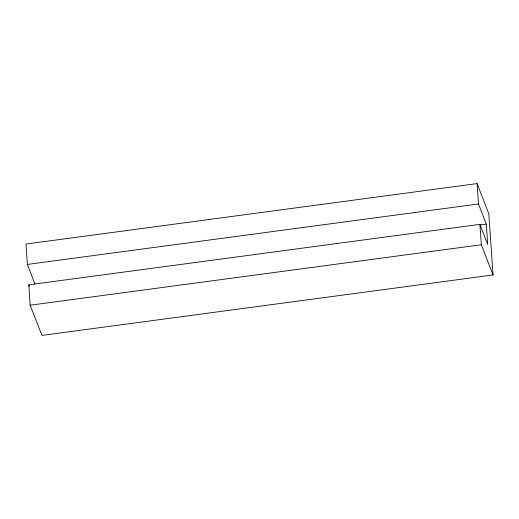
<?xml version="1.0" encoding="UTF-8"?>
<svg xmlns="http://www.w3.org/2000/svg" width="519" height="519" viewBox="0 0 519 519"><rect width="100%" height="100%" fill="white"/><g stroke="black" fill="none" stroke-linecap="round" stroke-linejoin="round"><path stroke-width="0.78" d="M477.084 183.59L478.499 203.973L486.316 224.117L487.73 244.501L479.913 224.357L28.779 284.814L30.193 305.198L41.916 335.41L493.05 274.953L488.807 213.802L477.084 183.59L25.95 244.047L27.364 264.431L34.89 283.828M27.364 264.431L478.499 203.973M479.893 224.98L486.316 224.117M30.193 305.198L481.327 244.741L493.05 274.953M28.779 284.814L29.356 286.306M479.913 224.357L481.327 244.741"/></g></svg>
